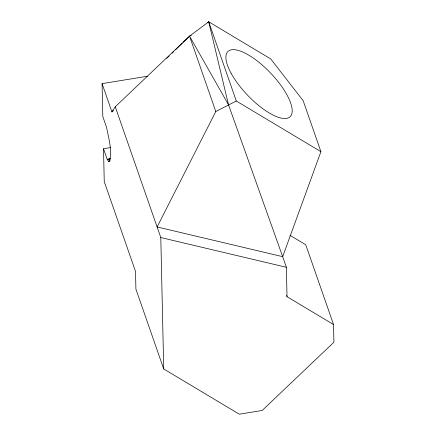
<?xml version="1.0" encoding="UTF-8"?>
<svg xmlns="http://www.w3.org/2000/svg" width="436" height="436" viewBox="0 0 436 436"><rect width="100%" height="100%" fill="white"/><g stroke="black" fill="none" stroke-linecap="round" stroke-linejoin="round"><path stroke-width="0.65" d="M147.428 76.24L102.079 83.63L111.916 111.894L115.262 106.776L189.546 36.128L208.719 21.8L270.74 58.936L303.173 100.727L320.918 151.679L282.675 256.668L286.37 267.273L287.019 296.693L333.535 324.548L333.922 342.2L262.167 410.472L239.299 414.2L163.713 368.943L135.912 289.117L135.525 271.47L104.242 181.638L103.517 148.731L110.744 147.553M320.918 151.679L236.307 101.016L215.798 111.518L157.113 226.949L282.675 256.668L228.491 104.744L208.719 21.8L207.727 22.721M113.371 110.472L111.916 111.894L112.913 110.967M166.743 58.386L169.168 56.015M172.078 53.176L173.533 51.753M175.474 49.862L182.27 43.229M183.24 42.287L189.546 36.128L191.344 35.267M103.517 148.731L107.207 159.336L110.493 158.797M107.207 159.336L110.537 158.906M107.251 159.44L108.401 161.189L110.373 160.868M115.262 106.776L160.802 237.555L286.37 267.273M108.401 161.189L109.365 161.473C112.532 150.447 108.629 138.321 106.542 127.29L102.803 116.543L102.079 83.63M289.891 235.255L305.745 244.749L333.535 324.548M228.491 104.744L189.546 36.128L215.798 111.518M208.719 21.8L236.307 101.016M286.572 295.417L287.019 296.693M160.802 237.555L163.713 368.943M231.107 73.264A45.066 15.985 46.4 0 0 288.458 117.829A45.066 15.985 46.4 0 0 257.513 61.154A45.066 15.985 46.4 0 0 231.107 73.264"/></g></svg>
